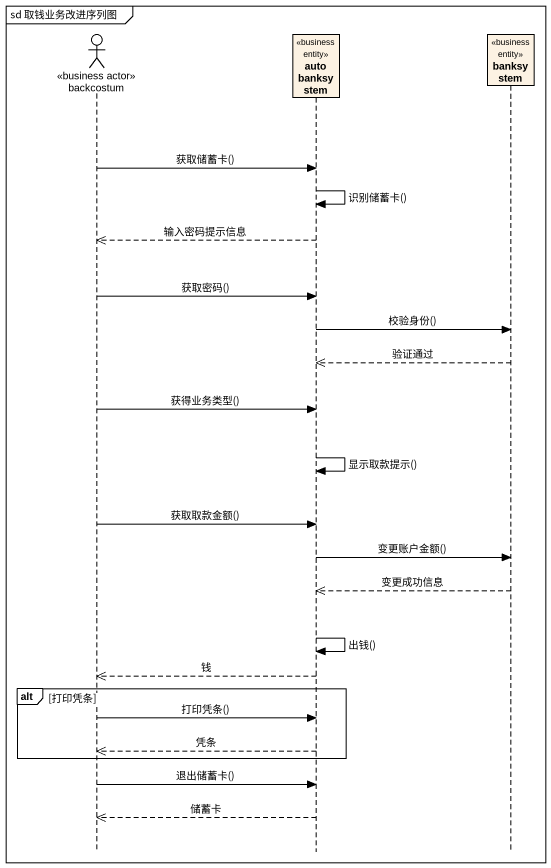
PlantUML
@startuml
mainframe sd 取钱业务改进序列图
hide footbox
actor backcostum <<business actor>>
participant "auto banksystem" as auto_banksystem <<business entity>>
participant banksystem <<business entity>>

backcostum -> auto_banksystem : 获取储蓄卡()
auto_banksystem -> auto_banksystem : 识别储蓄卡()
auto_banksystem -->> backcostum : 输入密码提示信息
backcostum -> auto_banksystem : 获取密码()
auto_banksystem -> banksystem : 校验身份()
banksystem -->> auto_banksystem : 验证通过
backcostum -> auto_banksystem : 获得业务类型()
auto_banksystem -> auto_banksystem : 显示取款提示()
backcostum -> auto_banksystem : 获取取款金额()
auto_banksystem -> banksystem : 变更账户金额()
banksystem -->> auto_banksystem : 变更成功信息
auto_banksystem -> auto_banksystem : 出钱()
auto_banksystem -->> backcostum : 钱
alt 打印凭条
  backcostum -> auto_banksystem : 打印凭条()
  auto_banksystem -->> backcostum : 凭条
end
backcostum -> auto_banksystem : 退出储蓄卡()
auto_banksystem -->> backcostum : 储蓄卡
@enduml
